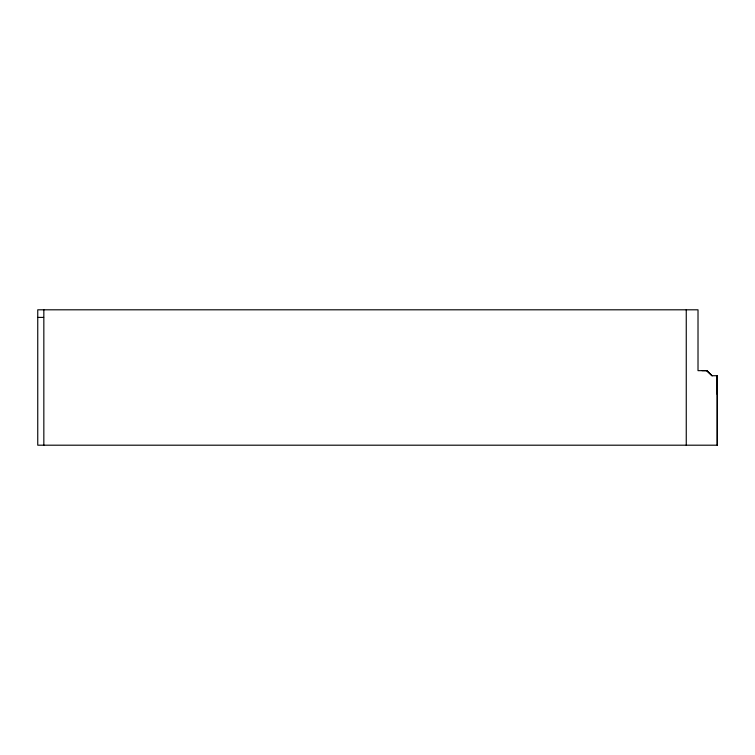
<?xml version="1.0" encoding="UTF-8"?>
<svg xmlns="http://www.w3.org/2000/svg" width="755" height="755" viewBox="0 0 755 755"><rect width="100%" height="100%" fill="white"/><g stroke="black" fill="none" stroke-linecap="round" stroke-linejoin="round"><path stroke-width="1.13" d="M701.999 370.639L706.916 370.658L712.078 375.726L706.916 370.658L698.016 370.658L698.016 309.805L37.75 309.805L37.75 445.195L717.241 445.195L717.241 375.726L712.078 375.726L706.671 370.658M37.75 317.411L43.648 317.411M717.25 394.488L717.241 375.726L717.241 445.195M686.257 309.805L686.257 445.195M43.837 309.805L43.837 445.195"/></g></svg>
